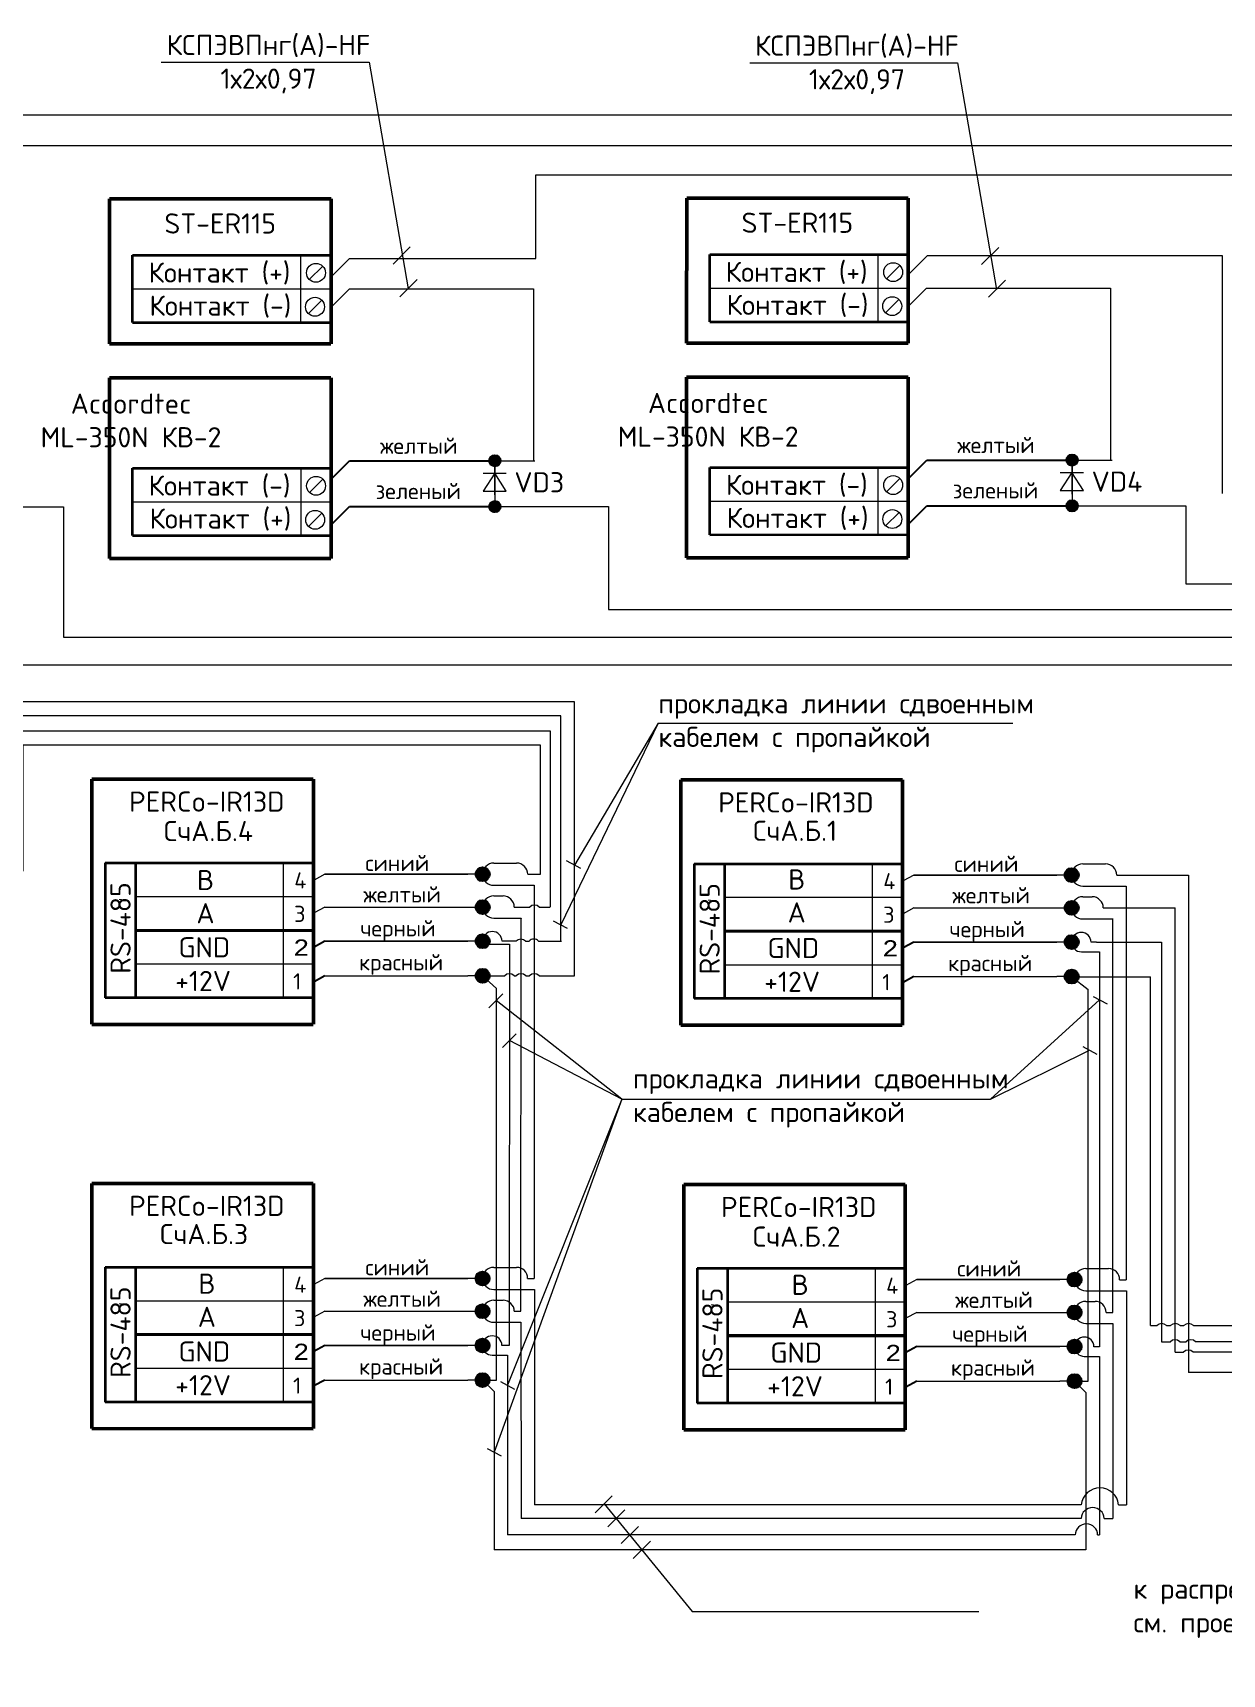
# Model space of a CAD drawing. Header units: millimetres. Extents: x -197802 to 287448, y -91833 to 169529.
# Drawn here: x -37237 to -22503, y 137879 to 158213 of the extents above; entities that cross this region are included whole.
import ezdxf

# ---------------------------------------------------------------- set-up
doc = ezdxf.new("R2010")
doc.units = ezdxf.units.MM
doc.layers.add('СКУД', color=7, linetype='Continuous')
doc.styles.get("Standard").update_dxf_attribs({"font": 'arial.ttf'})

msp = doc.modelspace()

# ---------------------------------------------------------------- hatches: boundary and pattern name
at = {"layer": 'СКУД', "lineweight": 18, "true_color": 0x000000}
h = msp.add_hatch(dxfattribs=at)
h.set_pattern_fill('ANGLE', color=18, scale=0.64, angle=-90)
h.set_pattern_definition([(270, (-2654.2655, 159678.9914), (4.4704, -8e-16), [3.2512, -1.2192]), (360, (-2654.2655, 159678.9914), (1e-15, 4.4704), [3.2512, -1.2192])])
h.paths.add_polyline_path([(-31512, 152842), (-31512, 152911), (-31512, 152981, 0.999967)])
h.paths.add_polyline_path([(-31443, 152911, 0.414214), (-31512, 152981), (-31512, 152911)])
h.paths.add_polyline_path([(-31443, 152911), (-31512, 152911), (-31512, 152842, 0.414233)])
h = msp.add_hatch(dxfattribs=at)
h.set_pattern_fill('ANGLE', color=18, scale=0.64, angle=-90)
h.set_pattern_definition([(270, (4495.869, 159687.717), (4.4704, -8e-16), [3.2512, -1.2192]), (360, (4495.869, 159687.717), (1e-15, 4.4704), [3.2512, -1.2192])])
h.paths.add_polyline_path([(-24362, 152850), (-24362, 152920), (-24362, 152990, 0.999967)])
h.paths.add_polyline_path([(-24293, 152920, 0.414214), (-24362, 152990), (-24362, 152920)])
h.paths.add_polyline_path([(-24293, 152920), (-24362, 152920), (-24362, 152850, 0.414233)])
h = msp.add_hatch(dxfattribs=at)
h.set_pattern_fill('ANGLE', color=18, scale=0.64, angle=-90)
h.set_pattern_definition([(270, (-2654.2655, 159111.519), (4.4704, -8e-16), [3.2512, -1.2192]), (360, (-2654.2655, 159111.519), (1e-15, 4.4704), [3.2512, -1.2192])])
h.paths.add_polyline_path([(-31512, 152274), (-31512, 152344), (-31512, 152413, 0.999967)])
h.paths.add_polyline_path([(-31443, 152344, 0.414214), (-31512, 152413), (-31512, 152344)])
h.paths.add_polyline_path([(-31443, 152344), (-31512, 152344), (-31512, 152274, 0.414233)])
h = msp.add_hatch(dxfattribs=at)
h.set_pattern_fill('ANGLE', color=18, scale=0.64, angle=-90)
h.set_pattern_definition([(270, (4495.869, 159120.2447), (4.4704, -8e-16), [3.2512, -1.2192]), (360, (4495.869, 159120.2447), (1e-15, 4.4704), [3.2512, -1.2192])])
h.paths.add_polyline_path([(-24362, 152283), (-24362, 152353), (-24362, 152422, 0.999967)])
h.paths.add_polyline_path([(-24293, 152353, 0.414214), (-24362, 152422), (-24362, 152353)])
h.paths.add_polyline_path([(-24293, 152353), (-24362, 152353), (-24362, 152283, 0.414233)])
h = msp.add_hatch(dxfattribs=at)
h.set_pattern_fill('ANGLE', color=18, scale=0.8)
h.set_pattern_definition([(0, (-52126.449, 183861.3453), (0, 5.588), [4.064, -1.524]), (90, (-52126.449, 183861.3453), (-5.588, 3e-16), [4.064, -1.524])])
h.paths.add_polyline_path([(-31751, 147789), (-31664, 147789), (-31577, 147789, -0.999967)])
h.paths.add_polyline_path([(-31664, 147876, -0.414214), (-31577, 147789), (-31664, 147789)])
h.paths.add_polyline_path([(-31664, 147876), (-31664, 147789), (-31751, 147789, -0.414233)])
h = msp.add_hatch(dxfattribs=at)
h.set_pattern_fill('ANGLE', color=18, scale=0.8)
h.set_pattern_definition([(0, (-44828.975, 183851.6765), (0, 5.588), [4.064, -1.524]), (90, (-44828.975, 183851.6765), (-5.588, 3e-16), [4.064, -1.524])])
h.paths.add_polyline_path([(-24454, 147779), (-24367, 147779), (-24280, 147779, -0.999967)])
h.paths.add_polyline_path([(-24367, 147866, -0.414214), (-24280, 147779), (-24367, 147779)])
h.paths.add_polyline_path([(-24367, 147866), (-24367, 147779), (-24454, 147779, -0.414233)])
h = msp.add_hatch(dxfattribs=at)
h.set_pattern_fill('ANGLE', color=18, scale=0.8)
h.set_pattern_definition([(0, (-52126.449, 183455.1), (0, 5.588), [4.064, -1.524]), (90, (-52126.449, 183455.1), (-5.588, 3e-16), [4.064, -1.524])])
h.paths.add_polyline_path([(-31751, 147382), (-31664, 147382), (-31577, 147382, -0.999967)])
h.paths.add_polyline_path([(-31664, 147470, -0.414214), (-31577, 147382), (-31664, 147382)])
h.paths.add_polyline_path([(-31664, 147470), (-31664, 147382), (-31751, 147382, -0.414233)])
h = msp.add_hatch(dxfattribs=at)
h.set_pattern_fill('ANGLE', color=18, scale=0.8)
h.set_pattern_definition([(0, (-44828.975, 183445.431), (0, 5.588), [4.064, -1.524]), (90, (-44828.975, 183445.431), (-5.588, 3e-16), [4.064, -1.524])])
h.paths.add_polyline_path([(-24454, 147373), (-24367, 147373), (-24280, 147373, -0.999967)])
h.paths.add_polyline_path([(-24367, 147460, -0.414214), (-24280, 147373), (-24367, 147373)])
h.paths.add_polyline_path([(-24367, 147460), (-24367, 147373), (-24454, 147373, -0.414233)])
h = msp.add_hatch(dxfattribs=at)
h.set_pattern_fill('ANGLE', color=18, scale=0.8)
h.set_pattern_definition([(0, (-52126.449, 183031.333), (0, 5.588), [4.064, -1.524]), (90, (-52126.449, 183031.333), (-5.588, 3e-16), [4.064, -1.524])])
h.paths.add_polyline_path([(-31751, 146959), (-31664, 146959), (-31577, 146959, -0.999967)])
h.paths.add_polyline_path([(-31664, 147046, -0.414214), (-31577, 146959), (-31664, 146959)])
h.paths.add_polyline_path([(-31664, 147046), (-31664, 146959), (-31751, 146959, -0.414233)])
h = msp.add_hatch(dxfattribs=at)
h.set_pattern_fill('ANGLE', color=18, scale=0.8)
h.set_pattern_definition([(0, (-44828.975, 183021.6644), (0, 5.588), [4.064, -1.524]), (90, (-44828.975, 183021.6644), (-5.588, 3e-16), [4.064, -1.524])])
h.paths.add_polyline_path([(-24454, 146949), (-24367, 146949), (-24280, 146949, -0.999967)])
h.paths.add_polyline_path([(-24367, 147036, -0.414214), (-24280, 146949), (-24367, 146949)])
h.paths.add_polyline_path([(-24367, 147036), (-24367, 146949), (-24454, 146949, -0.414233)])
h = msp.add_hatch(dxfattribs=at)
h.set_pattern_fill('ANGLE', color=18, scale=0.8)
h.set_pattern_definition([(0, (-52126.449, 182603.7937), (0, 5.588), [4.064, -1.524]), (90, (-52126.449, 182603.7937), (-5.588, 3e-16), [4.064, -1.524])])
h.paths.add_polyline_path([(-31751, 146531), (-31664, 146531), (-31577, 146531, -0.999967)])
h.paths.add_polyline_path([(-31664, 146618, -0.414214), (-31577, 146531), (-31664, 146531)])
h.paths.add_polyline_path([(-31664, 146618), (-31664, 146531), (-31751, 146531, -0.414233)])
h = msp.add_hatch(dxfattribs=at)
h.set_pattern_fill('ANGLE', color=18, scale=0.8)
h.set_pattern_definition([(0, (-44828.975, 182594.125), (0, 5.588), [4.064, -1.524]), (90, (-44828.975, 182594.125), (-5.588, 3e-16), [4.064, -1.524])])
h.paths.add_polyline_path([(-24454, 146521), (-24367, 146521), (-24280, 146521, -0.999967)])
h.paths.add_polyline_path([(-24367, 146609, -0.414214), (-24280, 146521), (-24367, 146521)])
h.paths.add_polyline_path([(-24367, 146609), (-24367, 146521), (-24454, 146521, -0.414233)])
h = msp.add_hatch(dxfattribs=at)
h.set_pattern_fill('ANGLE', color=18, scale=0.8)
h.set_pattern_definition([(0, (-52126.755, 178853.6203), (0, 5.588), [4.064, -1.524]), (90, (-52126.755, 178853.6203), (-5.588, 3e-16), [4.064, -1.524])])
h.paths.add_polyline_path([(-31752, 142781), (-31665, 142781), (-31578, 142781, -0.999967)])
h.paths.add_polyline_path([(-31665, 142868, -0.414214), (-31578, 142781), (-31665, 142781)])
h.paths.add_polyline_path([(-31665, 142868), (-31665, 142781), (-31752, 142781, -0.414233)])
h = msp.add_hatch(dxfattribs=at)
h.set_pattern_fill('ANGLE', color=18, scale=0.8)
h.set_pattern_definition([(0, (-44793.428, 178839.7705), (0, 5.588), [4.064, -1.524]), (90, (-44793.428, 178839.7705), (-5.588, 3e-16), [4.064, -1.524])])
h.paths.add_polyline_path([(-24418, 142767), (-24331, 142767), (-24244, 142767, -0.999967)])
h.paths.add_polyline_path([(-24331, 142854, -0.414214), (-24244, 142767), (-24331, 142767)])
h.paths.add_polyline_path([(-24331, 142854), (-24331, 142767), (-24418, 142767, -0.414233)])
h = msp.add_hatch(dxfattribs=at)
h.set_pattern_fill('ANGLE', color=18, scale=0.8)
h.set_pattern_definition([(0, (-52126.755, 178447.375), (0, 5.588), [4.064, -1.524]), (90, (-52126.755, 178447.375), (-5.588, 3e-16), [4.064, -1.524])])
h.paths.add_polyline_path([(-31752, 142375), (-31665, 142375), (-31578, 142375, -0.999967)])
h.paths.add_polyline_path([(-31665, 142462, -0.414214), (-31578, 142375), (-31665, 142375)])
h.paths.add_polyline_path([(-31665, 142462), (-31665, 142375), (-31752, 142375, -0.414233)])
h = msp.add_hatch(dxfattribs=at)
h.set_pattern_fill('ANGLE', color=18, scale=0.8)
h.set_pattern_definition([(0, (-44793.428, 178433.525), (0, 5.588), [4.064, -1.524]), (90, (-44793.428, 178433.525), (-5.588, 3e-16), [4.064, -1.524])])
h.paths.add_polyline_path([(-24418, 142361), (-24331, 142361), (-24244, 142361, -0.999967)])
h.paths.add_polyline_path([(-24331, 142448, -0.414214), (-24244, 142361), (-24331, 142361)])
h.paths.add_polyline_path([(-24331, 142448), (-24331, 142361), (-24418, 142361, -0.414233)])
h = msp.add_hatch(dxfattribs=at)
h.set_pattern_fill('ANGLE', color=18, scale=0.8)
h.set_pattern_definition([(0, (-52126.755, 178023.608), (0, 5.588), [4.064, -1.524]), (90, (-52126.755, 178023.608), (-5.588, 3e-16), [4.064, -1.524])])
h.paths.add_polyline_path([(-31752, 141951), (-31665, 141951), (-31578, 141951, -0.999967)])
h.paths.add_polyline_path([(-31665, 142038, -0.414214), (-31578, 141951), (-31665, 141951)])
h.paths.add_polyline_path([(-31665, 142038), (-31665, 141951), (-31752, 141951, -0.414233)])
h = msp.add_hatch(dxfattribs=at)
h.set_pattern_fill('ANGLE', color=18, scale=0.8)
h.set_pattern_definition([(0, (-44793.428, 178009.7584), (0, 5.588), [4.064, -1.524]), (90, (-44793.428, 178009.7584), (-5.588, 3e-16), [4.064, -1.524])])
h.paths.add_polyline_path([(-24418, 141937), (-24331, 141937), (-24244, 141937, -0.999967)])
h.paths.add_polyline_path([(-24331, 142024, -0.414214), (-24244, 141937), (-24331, 141937)])
h.paths.add_polyline_path([(-24331, 142024), (-24331, 141937), (-24418, 141937, -0.414233)])
h = msp.add_hatch(dxfattribs=at)
h.set_pattern_fill('ANGLE', color=18, scale=0.8)
h.set_pattern_definition([(0, (-52126.755, 177596.0687), (0, 5.588), [4.064, -1.524]), (90, (-52126.755, 177596.0687), (-5.588, 3e-16), [4.064, -1.524])])
h.paths.add_polyline_path([(-31752, 141523), (-31665, 141523), (-31578, 141523, -0.999967)])
h.paths.add_polyline_path([(-31665, 141611, -0.414214), (-31578, 141523), (-31665, 141523)])
h.paths.add_polyline_path([(-31665, 141611), (-31665, 141523), (-31752, 141523, -0.414233)])
h = msp.add_hatch(dxfattribs=at)
h.set_pattern_fill('ANGLE', color=18, scale=0.8)
h.set_pattern_definition([(0, (-44793.428, 177582.219), (0, 5.588), [4.064, -1.524]), (90, (-44793.428, 177582.219), (-5.588, 3e-16), [4.064, -1.524])])
h.paths.add_polyline_path([(-24418, 141510), (-24331, 141510), (-24244, 141510, -0.999967)])
h.paths.add_polyline_path([(-24331, 141597, -0.414214), (-24244, 141510), (-24331, 141510)])
h.paths.add_polyline_path([(-24331, 141597), (-24331, 141510), (-24418, 141510, -0.414233)])

# ---------------------------------------------------------------- linework, layer by layer
at = {"lineweight": 50}
for p, q in [((-29136, 156165), (-29137, 154367)), ((-26392, 156165), (-26392, 154367)), ((-36286, 156157), (-36287, 154359)), ((-33542, 156156), (-33542, 154359)), ((-36287, 153938), (-36287, 151701)), ((-33542, 153938), (-33542, 151701)), ((-29137, 153947), (-29137, 151710)), ((-26392, 153947), (-26392, 151710)), ((-36506, 148967), (-36506, 145930)), ((-33761, 148967), (-33761, 145930)), ((-29209, 148958), (-29209, 145920)), ((-26463, 148958), (-26463, 145920)), ((-36507, 143959), (-36507, 140922)), ((-33761, 143959), (-33761, 140922)), ((-29173, 143946), (-29173, 140908)), ((-26428, 143946), (-26428, 140908))]:
    msp.add_line(p, q, dxfattribs=at)
at = {"color": 251, "lineweight": 18, "true_color": 0x636466}
for p, q in [((-29488, 149660), (-30696, 147162)), ((-29488, 149660), (-30528, 147902)), ((-29489, 149660), (-25097, 149660)), ((-30628, 147958), (-30453, 147865)), ((-30790, 147213), (-30616, 147120)), ((-29942, 145003), (-31496, 146225)), ((-25371, 145003), (-24023, 146232)), ((-24103, 146275), (-23929, 146182)), ((-29942, 145003), (-31333, 145729)), ((-25371, 145003), (-24154, 145604)), ((-24231, 145654), (-24056, 145561)), ((-29942, 145003), (-31522, 140630)), ((-29942, 145003), (-31356, 141458)), ((-29942, 145003), (-25371, 145003)), ((-31444, 141505), (-31269, 141412)), ((-31610, 140677), (-31435, 140584)), ((-29068, 138657), (-25519, 138657))]:
    msp.add_line(p, q, dxfattribs=at)
at = {"lineweight": 18}
for points in [[(-35647, 157849), (-33070, 157849), (-32588, 155042)], [(-28356, 157841), (-25780, 157841), (-25298, 155034)]]:
    msp.add_lwpolyline(points, dxfattribs=at)
at = {"layer": 'СКУД', "color": 18, "lineweight": 18, "true_color": 0x000000}
for p, q in [((-32561, 155561), (-32774, 155348)), ((-25271, 155553), (-25483, 155341)), ((-32477, 155155), (-32689, 154943)), ((-25187, 155148), (-25399, 154936)), ((-31512, 152428), (-31512, 152344)), ((-24362, 152437), (-24362, 152353)), ((-33620, 146959), (-33753, 146886)), ((-31664, 146959), (-33620, 146959)), ((-26323, 146949), (-26456, 146876)), ((-24367, 146949), (-26323, 146949)), ((-31416, 146306), (-31588, 146134)), ((-31248, 145813), (-31420, 145641)), ((-33621, 141951), (-33754, 141878)), ((-31665, 141951), (-33621, 141951)), ((-26287, 141937), (-26420, 141864)), ((-24331, 141937), (-26287, 141937)), ((-30058, 140089), (-30270, 139877)), ((-30158, 139989), (-29068, 138657)), ((-29902, 139915), (-30114, 139703)), ((-29735, 139710), (-29947, 139498)), ((-29586, 139526), (-29798, 139314))]:
    msp.add_line(p, q, dxfattribs=at)
at = {"layer": 'СКУД', "color": 7, "lineweight": 18}
for p, q in [((-33646, 155323), (-33812, 155157)), ((-26496, 155331), (-26662, 155165)), ((-33658, 154901), (-33823, 154736)), ((-26508, 154910), (-26673, 154744)), ((-31512, 152600), (-31512, 152911)), ((-24362, 152609), (-24362, 152920)), ((-33645, 152684), (-33811, 152519)), ((-26495, 152693), (-26660, 152527)), ((-31512, 152354), (-31512, 152344)), ((-24362, 152363), (-24362, 152353)), ((-33656, 152263), (-33822, 152097)), ((-26506, 152272), (-26672, 152106))]:
    msp.add_line(p, q, dxfattribs=at)
at = {"layer": 'СКУД', "color": 9, "lineweight": 18, "true_color": 0xd19cc7}
for p, q in [((-33538, 154817), (-33315, 155040)), ((-33315, 155040), (-31035, 155041)), ((-26388, 154826), (-26164, 155049)), ((-26164, 155049), (-23885, 155050)), ((-31512, 152912), (-31016, 152912)), ((-24362, 152920), (-23865, 152920))]:
    msp.add_line(p, q, dxfattribs=at)
at = {"layer": 'СКУД', "color": 30, "true_color": 0xf8991e}
for p, q in [((-33536, 152689), (-33313, 152912)), ((-33313, 152912), (-31512, 152912)), ((-26386, 152697), (-26163, 152920)), ((-26163, 152920), (-24362, 152920))]:
    msp.add_line(p, q, dxfattribs=at)
at = {"layer": 'СКУД', "color": 5, "lineweight": 18, "true_color": 0x0000ff}
for p, q in [((-38264, 152339), (-36856, 152339)), ((-36856, 152339), (-36856, 150726)), ((-31512, 152344), (-30104, 152344)), ((-30104, 152344), (-30104, 151067)), ((-24362, 152353), (-22954, 152353)), ((-22954, 152353), (-22954, 151386)), ((-22954, 151386), (-17864, 151387)), ((-30104, 151067), (-17864, 151068)), ((-36856, 150726), (-17867, 150727))]:
    msp.add_line(p, q, dxfattribs=at)
at = {"layer": 'СКУД', "color": 3}
for p, q in [((-33536, 152121), (-33313, 152344)), ((-33313, 152344), (-31512, 152344)), ((-26386, 152129), (-26163, 152353)), ((-26163, 152353), (-24362, 152353))]:
    msp.add_line(p, q, dxfattribs=at)
at = {"layer": 'СКУД', "color": 5, "lineweight": 18}
for p, q in [((-31527, 147927), (-31244, 147927)), ((-24229, 147916), (-23947, 147916)), ((-33620, 147789), (-33753, 147716)), ((-33620, 147789), (-33753, 147716)), ((-31664, 147789), (-33620, 147789)), ((-31527, 147652), (-31244, 147652)), ((-26323, 147779), (-26456, 147706)), ((-26323, 147779), (-26456, 147706)), ((-24367, 147779), (-26323, 147779)), ((-24229, 147641), (-23947, 147641)), ((-23809, 147778), (-23726, 147778)), ((-23726, 147778), (-22920, 147778)), ((-22920, 147778), (-22919, 141618)), ((-31024, 147586), (-31024, 142781)), ((-33621, 142781), (-33754, 142708)), ((-33621, 142781), (-33754, 142708)), ((-31665, 142781), (-33621, 142781)), ((-31527, 142919), (-31245, 142919)), ((-31107, 142781), (-31024, 142781)), ((-26287, 142767), (-26420, 142694)), ((-26287, 142767), (-26420, 142694)), ((-24331, 142767), (-26287, 142767)), ((-24193, 142904), (-23911, 142904)), ((-23773, 142766), (-23691, 142766)), ((-31527, 142644), (-31245, 142644)), ((-31023, 142578), (-31021, 139977)), ((-24193, 142629), (-23911, 142629)), ((-23689, 142563), (-23690, 139976)), ((-24249, 139977), (-31021, 139977)), ((-23786, 139978), (-23690, 139978))]:
    msp.add_line(p, q, dxfattribs=at)
at = {"layer": 'СКУД', "color": 40, "lineweight": 18, "true_color": 0xf8d731}
for p, q in [((-31527, 147520), (-31411, 147520)), ((-24229, 147509), (-24114, 147509)), ((-33620, 147382), (-33753, 147309)), ((-31847, 147382), (-31664, 147382)), ((-31527, 147246), (-31244, 147246)), ((-31244, 147246), (-31189, 147246)), ((-31189, 147246), (-31189, 147241)), ((-30963, 147382), (-30830, 147382)), ((-26323, 147373), (-26456, 147300)), ((-24550, 147373), (-24367, 147373)), ((-24229, 147235), (-23947, 147235)), ((-23976, 147372), (-23892, 147372)), ((-23947, 147235), (-23855, 147235)), ((-23892, 147235), (-23892, 147230)), ((-33621, 142375), (-33754, 142302)), ((-31847, 142375), (-31665, 142375)), ((-31527, 142513), (-31411, 142513)), ((-31274, 142375), (-31190, 142375)), ((-26287, 142361), (-26420, 142288)), ((-24514, 142361), (-24331, 142361)), ((-24193, 142498), (-24078, 142498)), ((-23940, 142360), (-23856, 142360)), ((-31527, 142238), (-31245, 142238)), ((-31245, 142238), (-31190, 142238)), ((-31190, 142238), (-31190, 142233)), ((-31190, 142233), (-31188, 139808)), ((-24193, 142223), (-23911, 142223)), ((-23911, 142223), (-23856, 142223)), ((-23856, 142223), (-23856, 142218)), ((-23856, 142218), (-23856, 139806)), ((-23085, 141869), (-22981, 141869)), ((-24249, 139808), (-31188, 139808)), ((-23964, 139808), (-23857, 139808))]:
    msp.add_line(p, q, dxfattribs=at)
at = {"layer": 'СКУД', "color": 18, "true_color": 0x000000}
for p, q in [((-33620, 146959), (-33753, 146886)), ((-26323, 146949), (-26456, 146876)), ((-33621, 141951), (-33754, 141878)), ((-26287, 141937), (-26420, 141864))]:
    msp.add_line(p, q, dxfattribs=at)
at = {"layer": 'СКУД', "color": 241, "lineweight": 18, "true_color": 0xf7abae}
for p, q in [((-31665, 146924), (-31333, 146924)), ((-31250, 146960), (-31424, 146959)), ((-31333, 146924), (-31334, 141951)), ((-31132, 146960), (-31089, 146960)), ((-30971, 146960), (-30686, 146960)), ((-24247, 146828), (-24023, 146828)), ((-24060, 146948), (-24127, 146948)), ((-24024, 146828), (-24024, 141936)), ((-23253, 146948), (-23253, 141997)), ((-31335, 141951), (-31425, 141951)), ((-24024, 141936), (-24091, 141936)), ((-23253, 141997), (-23145, 141997)), ((-23028, 141997), (-22950, 141997)), ((-31545, 141831), (-31356, 141831)), ((-31356, 141831), (-31356, 141810)), ((-31356, 141810), (-31356, 139604)), ((-24211, 141816), (-24023, 141816)), ((-24023, 141795), (-24024, 139604)), ((-24023, 141816), (-24023, 141795)), ((-24322, 139604), (-31356, 139604)), ((-24046, 139604), (-24024, 139604))]:
    msp.add_line(p, q, dxfattribs=at)
at = {"layer": 'СКУД', "color": 1}
for p, q in [((-33620, 146531), (-33753, 146458)), ((-26323, 146521), (-26456, 146448)), ((-33621, 141523), (-33754, 141450)), ((-26287, 141510), (-26420, 141436))]:
    msp.add_line(p, q, dxfattribs=at)
at = {"layer": 'СКУД', "color": 1, "lineweight": 18}
for p, q in [((-31664, 146531), (-31847, 146531)), ((-31664, 146531), (-31391, 146531)), ((-31273, 146531), (-31248, 146531)), ((-31130, 146531), (-31083, 146531)), ((-30965, 146531), (-30526, 146531)), ((-24367, 146521), (-24550, 146521)), ((-24368, 146520), (-24197, 146520)), ((-24367, 146520), (-24196, 146520)), ((-23390, 142199), (-23390, 146520)), ((-31494, 141523), (-31494, 146373)), ((-24161, 141508), (-24161, 146362)), ((-23391, 142198), (-23309, 142198)), ((-23192, 142199), (-23143, 142199)), ((-23025, 142199), (-22976, 142199)), ((-22857, 142199), (-15560, 142199)), ((-31665, 141523), (-31847, 141523)), ((-31665, 141523), (-31494, 141523)), ((-31523, 141382), (-31521, 139420)), ((-24331, 141510), (-24514, 141510)), ((-24331, 141508), (-24161, 141508)), ((-24190, 141367), (-24190, 139420)), ((-24190, 139420), (-31521, 139420))]:
    msp.add_line(p, q, dxfattribs=at)
for points in [[(-47442, 155216), (-47219, 155439), (-44914, 155439), (-44914, 157195), (-21652, 157195), (-21652, 153489), (-21652, 153489)], [(-40277, 155222), (-40054, 155446), (-37749, 155446), (-37749, 156816), (-21915, 156816), (-21915, 153160), (-21915, 153160)], [(-33535, 155194), (-33312, 155417), (-31007, 155417), (-31007, 156454), (-22217, 156454), (-22217, 152836), (-22217, 152836)], [(-26377, 155232), (-26153, 155455), (-22503, 155455), (-22503, 152505), (-22503, 152505), (-22503, 152505), (-22503, 152505)], [(-30525, 146531), (-30525, 149926), (-37823, 149926), (-37823, 146569)], [(-33620, 146531), (-31847, 146531)], [(-31664, 146531), (-31494, 146373)], [(-30784, 146531), (-30784, 146531)], [(-26323, 146521), (-24550, 146521)], [(-24367, 146520), (-24163, 146362)], [(-24197, 146520), (-23390, 146520)], [(-33621, 141523), (-31847, 141523)], [(-31665, 141523), (-31523, 141382)], [(-26287, 141510), (-24514, 141510)], [(-24331, 141508), (-24190, 141367)]]:
    msp.add_lwpolyline(points, dxfattribs=at)
at = {"layer": 'СКУД', "color": 7, "lineweight": 50}
for points in [[(-29136, 156165), (-26392, 156165)], [(-36286, 156157), (-33542, 156156)], [(-33544, 154358), (-36287, 154359)], [(-26394, 154367), (-29137, 154368)], [(-36287, 153938), (-33544, 153938)], [(-29137, 153947), (-26394, 153946)], [(-33544, 151701), (-36287, 151702)], [(-26394, 151709), (-29137, 151710)], [(-36506, 148967), (-33763, 148967)], [(-29209, 148958), (-26465, 148957)], [(-33763, 145928), (-36506, 145929)], [(-26466, 145918), (-29209, 145919)], [(-36507, 143959), (-33763, 143959)], [(-29173, 143946), (-26430, 143945)], [(-33764, 140920), (-36507, 140921)], [(-26430, 140906), (-29173, 140907)]]:
    msp.add_lwpolyline(points, dxfattribs=at)
at = {"layer": 'СКУД', "color": 5, "lineweight": 18, "true_color": 0x0000ff}
msp.add_lwpolyline([(-45414, 152330), (-44006, 152330), (-44006, 150383), (-16695, 150383), (-16695, 155433), (-16220, 155433)], dxfattribs=at)
at = {"layer": 'СКУД', "color": 7, "lineweight": 35}
for points in [[(-36001, 154625), (-36001, 155457)], [(-36001, 155457), (-33544, 155457)], [(-28851, 155465), (-26394, 155466)], [(-28851, 154634), (-28851, 155465)], [(-36001, 154625), (-33557, 154625)], [(-28851, 154634), (-26407, 154634)], [(-36000, 151987), (-36000, 152819)], [(-36000, 152819), (-33543, 152819)], [(-28850, 152827), (-26393, 152828)], [(-28850, 151995), (-28850, 152827)], [(-36000, 151987), (-33555, 151987)], [(-28850, 151995), (-26405, 151996)], [(-36341, 147929), (-36341, 146258)], [(-36341, 147929), (-33774, 147929)], [(-35960, 147093), (-35960, 147925)], [(-29044, 147920), (-29044, 146249)], [(-29044, 147920), (-26477, 147920)], [(-28662, 147084), (-28662, 147916)], [(-36155, 147480), (-36155, 147472)], [(-28857, 147470), (-28857, 147463)], [(-33774, 147094), (-35960, 147094)], [(-35960, 147093), (-33774, 147093)], [(-35960, 146257), (-35960, 147089)], [(-26477, 147085), (-28662, 147085)], [(-28662, 147084), (-26477, 147084)], [(-28662, 146248), (-28662, 147080)], [(-33774, 146258), (-36341, 146258)], [(-26477, 146249), (-29044, 146249)], [(-36341, 142922), (-36341, 141250)], [(-36341, 142922), (-33775, 142922)], [(-35960, 142086), (-35960, 142918)], [(-29008, 142908), (-29008, 141237)], [(-29008, 142908), (-26441, 142908)], [(-28627, 142072), (-28627, 142904)], [(-36155, 142472), (-36155, 142465)], [(-28822, 142459), (-28822, 142451)], [(-35960, 142086), (-33775, 142086)], [(-33775, 142086), (-35960, 142086)], [(-35960, 141250), (-35960, 142082)], [(-26441, 142073), (-28627, 142073)], [(-28627, 142072), (-26441, 142072)], [(-28627, 141236), (-28627, 142068)], [(-33775, 141250), (-36341, 141250)], [(-26441, 141237), (-29008, 141237)]]:
    msp.add_lwpolyline(points, dxfattribs=at)
at = {"layer": 'СКУД', "color": 7, "lineweight": 9}
for points in [[(-33919, 155459), (-33919, 154628)], [(-26769, 155468), (-26769, 154636)], [(-33543, 155037), (-36004, 155037)], [(-26393, 155046), (-28853, 155046)], [(-33918, 152821), (-33918, 151990)], [(-26767, 152830), (-26767, 151998)], [(-33542, 152399), (-36002, 152399)], [(-26392, 152408), (-28852, 152408)], [(-34136, 147931), (-34136, 147100)], [(-26839, 147921), (-26839, 147090)], [(-33774, 147509), (-35957, 147509)], [(-26477, 147500), (-28660, 147500)], [(-34136, 147095), (-34136, 146264)], [(-26839, 147085), (-26839, 146254)], [(-33774, 146673), (-35957, 146673)], [(-26477, 146664), (-28660, 146664)], [(-34137, 142923), (-34137, 142092)], [(-26803, 142910), (-26803, 142078)], [(-33775, 142502), (-35958, 142502)], [(-26441, 142488), (-28624, 142488)], [(-34137, 142087), (-34137, 141256)], [(-26803, 142074), (-26803, 141242)], [(-33775, 141666), (-35958, 141666)], [(-26441, 141652), (-28624, 141652)]]:
    msp.add_lwpolyline(points, dxfattribs=at)
at = {"layer": 'СКУД', "color": 9, "lineweight": 18, "true_color": 0xd19cc7}
for points in [[(-31035, 155041), (-31035, 152912)], [(-23885, 155050), (-23885, 152920)]]:
    msp.add_lwpolyline(points, dxfattribs=at)
at = {"layer": 'СКУД', "color": 7, "lineweight": 18}
for points in [[(-24362, 152910), (-24362, 152353)], [(-31515, 152757), (-31658, 152533)], [(-31658, 152757), (-31373, 152757)], [(-31373, 152533), (-31515, 152757)], [(-31512, 152901), (-31512, 152344)], [(-31512, 152488), (-31512, 152774)], [(-24365, 152766), (-24508, 152541)], [(-24508, 152766), (-24222, 152766)], [(-24222, 152541), (-24365, 152766)], [(-24362, 152497), (-24362, 152782)], [(-31658, 152533), (-31373, 152533)], [(-24508, 152541), (-24222, 152541)], [(-31512, 152488), (-31512, 152345)], [(-24362, 152497), (-24362, 152354)]]:
    msp.add_lwpolyline(points, dxfattribs=at)
at = {"layer": 'СКУД', "color": 241, "lineweight": 18, "true_color": 0xf7abae}
for points in [[(-30694, 146959), (-30695, 149750), (-37680, 149750), (-37680, 146996)], [(-24060, 146948), (-23253, 146948)], [(-15115, 141997), (-22834, 141997)]]:
    msp.add_lwpolyline(points, dxfattribs=at)
at = {"layer": 'СКУД', "color": 40, "lineweight": 18, "true_color": 0xf8d731}
for points in [[(-30824, 147382), (-30824, 149561), (-37510, 149561), (-37510, 147420)], [(-33620, 147382), (-31847, 147382)], [(-31273, 147382), (-31081, 147382)], [(-31190, 142375), (-31189, 147241), (-31189, 147241)], [(-26323, 147373), (-24550, 147373)], [(-23893, 147372), (-23085, 147372)], [(-23856, 142360), (-23856, 147235), (-23856, 147235)], [(-23085, 141870), (-23085, 147372), (-23085, 147372)], [(-33621, 142375), (-31847, 142375)], [(-26287, 142361), (-24514, 142361)], [(-15018, 141867), (-22862, 141867)]]:
    msp.add_lwpolyline(points, dxfattribs=at)
at = {"layer": 'СКУД', "color": 5, "lineweight": 18}
for points in [[(-31106, 147789), (-30946, 147790), (-30946, 149390), (-37361, 149390), (-37361, 147826)], [(-33620, 147789), (-31847, 147789)], [(-31244, 147652), (-31024, 147652), (-31024, 147586)], [(-26323, 147779), (-24550, 147779)], [(-23947, 147641), (-23691, 147641), (-23691, 147575)], [(-23809, 147778), (-23726, 147778)], [(-23691, 147578), (-23691, 142766)], [(-33621, 142781), (-31847, 142781)], [(-31107, 142781), (-31024, 142781)], [(-26287, 142767), (-24514, 142767)], [(-23773, 142766), (-23691, 142766)], [(-31245, 142644), (-31023, 142644), (-31023, 142578)], [(-23911, 142629), (-23689, 142629), (-23689, 142563)], [(-14851, 141618), (-22920, 141618)]]:
    msp.add_lwpolyline(points, dxfattribs=at)
at = {"layer": 'СКУД', "color": 18, "lineweight": 18, "true_color": 0x000000}
for points in [[(-33620, 146959), (-31847, 146959)], [(-26323, 146949), (-24550, 146949)], [(-33621, 141951), (-31847, 141951)], [(-26287, 141937), (-24514, 141937)]]:
    msp.add_lwpolyline(points, dxfattribs=at)
at = {"layer": 'СКУД', "color": 7, "lineweight": 18}
for centre, radius in [((-33729, 155240), 117), ((-26579, 155248), 117), ((-26590, 154827), 117), ((-33741, 154819), 117), ((-31512, 152911), 40.5), ((-31512, 152911), 40.5), ((-24362, 152920), 40.5), ((-24362, 152920), 40.5), ((-33728, 152601), 117), ((-26578, 152610), 117), ((-31512, 152344), 40.5), ((-31512, 152344), 40.5), ((-26589, 152189), 117), ((-24362, 152353), 40.5), ((-24362, 152353), 40.5), ((-33739, 152180), 117), ((-31664, 147789), 29.7), ((-24367, 147779), 29.7), ((-31664, 147382), 29.7), ((-24367, 147373), 29.7), ((-31664, 146959), 29.7), ((-24367, 146949), 29.7), ((-31664, 146531), 29.7), ((-24367, 146521), 29.7), ((-31665, 142781), 29.7), ((-24331, 142767), 29.7), ((-31665, 142375), 29.7), ((-24331, 142361), 29.7), ((-31665, 141951), 29.7), ((-24331, 141937), 29.7), ((-31665, 141523), 29.7), ((-24331, 141510), 29.7)]:
    msp.add_circle(centre, radius, dxfattribs=at)
at = {"layer": 'СКУД', "color": 18, "true_color": 0x000000}
for centre, radius in [((-31512, 152911), 69.7), ((-24362, 152920), 69.7), ((-31512, 152344), 69.7), ((-24362, 152353), 69.7), ((-31664, 147789), 87.1), ((-24367, 147779), 87.1), ((-31664, 147382), 87.1), ((-24367, 147373), 87.1), ((-31664, 146959), 87.1), ((-24367, 146949), 87.1), ((-31664, 146531), 87.1), ((-24367, 146521), 87.1), ((-31665, 142781), 87.1), ((-24331, 142767), 87.1), ((-31665, 142375), 87.1), ((-24331, 142361), 87.1), ((-31665, 141951), 87.1), ((-24331, 141937), 87.1), ((-31665, 141523), 87.1), ((-24331, 141510), 87.1)]:
    msp.add_circle(centre, radius, dxfattribs=at)
at = {"layer": 'СКУД', "color": 5, "lineweight": 18}
for centre, radius, start, end in [((-31527, 147789), 138, 90, 180), ((-31244, 147789), 138, 0, 90), ((-24229, 147778), 138, 90, 180), ((-23947, 147778), 138, 0, 90), ((-31527, 147790), 138, 180, 270), ((-24229, 147779), 138, 180, 270), ((-31527, 142781), 138, 90, 180), ((-31527, 142782), 138, 180, 270), ((-31245, 142781), 138, 0, 90), ((-24193, 142766), 138, 90, 180), ((-24193, 142767), 138, 180, 270), ((-23911, 142766), 138, 0, 90), ((-24017, 139954), 233, 5.7361, 174.3266)]:
    msp.add_arc(centre, radius, start, end, dxfattribs=at)
at = {"layer": 'СКУД', "color": 40, "lineweight": 18, "true_color": 0xf8d731}
for centre, radius, start, end in [((-31527, 147382), 138, 90, 180), ((-31411, 147382), 138, 0, 90), ((-24229, 147372), 138, 90, 180), ((-24114, 147372), 138, 0, 90), ((-31527, 147384), 138, 180, 270), ((-31022, 147323), 83.4, 45, 135), ((-24229, 147373), 138, 180, 270), ((-31527, 142375), 138, 90, 180), ((-31527, 142376), 138, 180, 270), ((-31411, 142375), 138, 0, 90), ((-24193, 142360), 138, 90, 180), ((-24193, 142361), 138, 180, 270), ((-24078, 142360), 138, 0, 90), ((-22922, 141810), 83.4, 45, 135), ((-24107, 139801), 143, 2.6561, 177.3439)]:
    msp.add_arc(centre, radius, start, end, dxfattribs=at)
at = {"layer": 'СКУД', "color": 241, "lineweight": 18, "true_color": 0xf7abae}
for centre, radius, start, end in [((-31544, 146959), 120, 0, 180), ((-24247, 146948), 120, 0, 180), ((-31191, 146901), 83.4, 45, 135), ((-31030, 146902), 83.1, 44.8102, 135.1898), ((-24247, 146948), 120, 180, 270), ((-31545, 141951), 120, 0, 180), ((-31545, 141951), 120, 180, 270), ((-24211, 141936), 120, 0, 180), ((-24211, 141936), 120, 180, 270), ((-23086, 141938), 83.4, 45, 135), ((-22891, 141938), 83.4, 45, 135), ((-24184, 139603), 138, 0.2276, 179.7724)]:
    msp.add_arc(centre, radius, start, end, dxfattribs=at)
at = {"layer": 'СКУД', "color": 1, "lineweight": 18}
for centre in [(-31332, 146472), (-31189, 146472), (-31024, 146472), (-23251, 142140), (-23084, 142140), (-22918, 142140)]:
    msp.add_arc(centre, 83.4, 45, 135, dxfattribs=at)

# ---------------------------------------------------------------- texts
at = {"color": 32, "lineweight": 18, "true_color": 0xcd6928, "char_height": 250, "attachment_point": 1}
for s, width, heights, insert in [('\\pxqc;{\\fISOCPEUR|b0|i0|c204|p34;\\C7;КСПЭВПнг(А)-HF 1х2х0,97 }', 3289.44, [1225], (-35962, 158187)), ('\\pxqc;{\\fISOCPEUR|b0|i0|c204|p34;\\C7;КСПЭВПнг(А)-HF 1х2х0,97 }', 3289.44, [1225], (-28672, 158179)), ('{\\fISOCPEUR|b0|i0|c204|p34;\\C256;прокладка линии сдвоенным кабелем с пропайкой }', 4643.43, [0], (-29488, 150032)), ('{\\fISOCPEUR|b0|i0|c204|p34;\\C256;прокладка линии сдвоенным кабелем с пропайкой }', 4643.43, [0], (-29803, 145385))]:
    msp.add_mtext_dynamic_manual_height_columns(s, width=width, gutter_width=66.8, heights=heights, dxfattribs=dict(at, insert=insert))
at = {"layer": 'СКУД', "color": 7}
for s, insert, char_height, attachment_point in [('{\\fISOCPEUR|b0|i0|c0|p34;ST-ER115}', (-34224, 155726), 250, 9), ('{\\fISOCPEUR|b0|i0|c0|p34;ST-ER115}', (-27074, 155735), 250, 9), ('{\\fISOCPEUR|b0|i0|c204|p34;Контакт \\fISOCPEUR|b0|i0|c0|p34;(+)}', (-34046, 155094), 250, 9), ('{\\fISOCPEUR|b0|i0|c204|p34;Контакт \\fISOCPEUR|b0|i0|c0|p34;(+)}', (-26896, 155102), 250, 9), ('{\\fISOCPEUR|b0|i0|c204|p34;Контакт\\fISOCPEUR|b0|i0|c0|p34; (-)}', (-34035, 154684), 250, 9), ('{\\fISOCPEUR|b0|i0|c204|p34;Контакт\\fISOCPEUR|b0|i0|c0|p34; (-)}', (-26885, 154693), 250, 9), ('\\pxqc;{\\fISOCPEUR|b0|i0|c0|p34;Accordtec ^JML-350N \\fISOCPEUR|b0|i0|c204|p34;КВ-2}', (-34901, 153077), 250, 9), ('\\pxqc;{\\fISOCPEUR|b0|i0|c0|p34;Accordtec ^JML-350N \\fISOCPEUR|b0|i0|c204|p34;КВ-2}', (-27751, 153085), 250, 9), ('{\\fISOCPEUR|b0|i0|c204|p34;желтый}', (-31975, 152997), 200, 9), ('{\\fISOCPEUR|b0|i0|c204|p34;желтый}', (-24825, 153006), 200, 9), ('{\\fISOCPEUR|b0|i0|c204|p34;Контакт \\fISOCPEUR|b0|i0|c0|p34;(-)}', (-34045, 152455), 250, 9), ('{\\fISOCPEUR|b0|i0|c204|p34;VD\\fISOCPEUR|b0|i0|c0|p34;3}', (-31271, 152520), 250, 7), ('{\\fISOCPEUR|b0|i0|c204|p34;Контакт \\fISOCPEUR|b0|i0|c0|p34;(-)}', (-26894, 152464), 250, 9), ('{\\fISOCPEUR|b0|i0|c204|p34;VD\\fISOCPEUR|b0|i0|c0|p34;4}', (-24120, 152528), 250, 7), ('{\\fISOCPEUR|b0|i0|c204|p34;зеленый}', (-31932, 152436), 200, 9), ('{\\fISOCPEUR|b0|i0|c204|p34;зеленый}', (-24782, 152445), 200, 9), ('{\\fISOCPEUR|b0|i0|c204|p34;Контакт\\fISOCPEUR|b0|i0|c0|p34; (+)}', (-34034, 152046), 250, 9), ('{\\fISOCPEUR|b0|i0|c204|p34;Контакт\\fISOCPEUR|b0|i0|c0|p34; (+)}', (-26884, 152054), 250, 9), ('{\\fISOCPEUR|b0|i0|c204|p34;PERCo-IR13D}', (-34118, 148564), 250, 9), ('{\\fISOCPEUR|b0|i0|c204|p34;PERCo-IR13D}', (-26820, 148554), 250, 9), ('{\\fISOCPEUR|b0|i0|c204|p34;СчА.Б.4}', (-34509, 148199), 250, 9), ('{\\fISOCPEUR|b0|i0|c204|p34;СчА.Б.\\fISOCPEUR|b0|i0|c0|p34;1}', (-27273, 148202), 250, 9), ('{\\fISOCPEUR|b0|i0|c204|p34;синий }', (-32325, 147828), 200, 9), ('{\\fISOCPEUR|b0|i0|c0|p34;B}', (-34990, 147592), 250, 9), ('{\\fISOCPEUR|b0|i0|c0|p34;B}', (-27666, 147600), 250, 9), ('{\\fISOCPEUR|b0|i0|c204|p34;синий }', (-25027, 147818), 200, 9), ('{\\fISOCPEUR|b0|i0|c0|p34;4}', (-33998, 147613), 200, 7), ('{\\fISOCPEUR|b0|i0|c204|p34;желтый }', (-32182, 147439), 200, 9), ('{\\fISOCPEUR|b0|i0|c0|p34;4}', (-26701, 147603), 200, 7), ('{\\fISOCPEUR|b0|i0|c204|p34;желтый }', (-24885, 147429), 200, 9), ('{\\fISOCPEUR|b0|i0|c0|p34;A}', (-34985, 147181), 250, 9), ('{\\fISOCPEUR|b0|i0|c0|p34;A}', (-27661, 147190), 250, 9), ('{\\fISOCPEUR|b0|i0|c0|p34;3}', (-34000, 147198), 200, 7), ('{\\fISOCPEUR|b0|i0|c204|p34;черный }', (-32246, 146965), 200, 9), ('{\\fISOCPEUR|b0|i0|c0|p34;3}', (-26703, 147188), 200, 7), ('{\\fISOCPEUR|b0|i0|c204|p34;черный }', (-24948, 146955), 200, 9), ('{\\fISOCPEUR|b0|i0|c204|p34;GND}', (-34791, 146759), 250, 9), ('{\\fISOCTEUR|b0|i0|c0|p49;2}', (-34011, 146781), 200, 7), ('{\\fISOCPEUR|b0|i0|c204|p34;GND}', (-27494, 146750), 250, 9), ('{\\fISOCTEUR|b0|i0|c0|p49;2}', (-26714, 146771), 200, 7), ('{\\fISOCPEUR|b0|i0|c204|p34;красный }', (-32154, 146544), 200, 9), ('{\\fISOCPEUR|b0|i0|c204|p34;красный }', (-24856, 146534), 200, 9), ('{\\fISOCPEUR|b0|i0|c204|p34;+12V}', (-34782, 146342), 250, 9), ('{\\fISOCPEUR|b0|i0|c0|p34;1}', (-34012, 146362), 200, 7), ('{\\fISOCPEUR|b0|i0|c204|p34;+12V}', (-27485, 146332), 250, 9), ('{\\fISOCPEUR|b0|i0|c0|p34;1}', (-26714, 146352), 200, 7), ('{\\fISOCPEUR|b0|i0|c204|p34;PERCo-IR13D}', (-34118, 143556), 250, 9), ('{\\fISOCPEUR|b0|i0|c204|p34;PERCo-IR13D}', (-26785, 143542), 250, 9), ('{\\fISOCPEUR|b0|i0|c204|p34;СчА.Б.3}', (-34569, 143206), 250, 9), ('{\\fISOCPEUR|b0|i0|c204|p34;СчА.Б.\\fISOCPEUR|b0|i0|c0|p34;2}', (-27231, 143174), 250, 9), ('{\\fISOCPEUR|b0|i0|c204|p34;синий }', (-32325, 142820), 200, 9), ('{\\fISOCPEUR|b0|i0|c204|p34;синий }', (-24992, 142806), 200, 9), ('{\\fISOCPEUR|b0|i0|c0|p34;B}', (-34973, 142592), 250, 9), ('{\\fISOCPEUR|b0|i0|c0|p34;4}', (-33999, 142605), 200, 7), ('{\\fISOCPEUR|b0|i0|c0|p34;B}', (-27623, 142578), 250, 9), ('{\\fISOCPEUR|b0|i0|c0|p34;4}', (-26665, 142591), 200, 7), ('{\\fISOCPEUR|b0|i0|c204|p34;желтый }', (-32182, 142431), 200, 9), ('{\\fISOCPEUR|b0|i0|c204|p34;желтый }', (-24849, 142417), 200, 9), ('{\\fISOCPEUR|b0|i0|c0|p34;A}', (-34968, 142181), 250, 9), ('{\\fISOCPEUR|b0|i0|c0|p34;3}', (-34001, 142190), 200, 7), ('{\\fISOCPEUR|b0|i0|c0|p34;A}', (-27618, 142167), 250, 9), ('{\\fISOCPEUR|b0|i0|c0|p34;3}', (-26667, 142176), 200, 7), ('{\\fISOCPEUR|b0|i0|c204|p34;черный }', (-32246, 141957), 200, 9), ('{\\fISOCPEUR|b0|i0|c204|p34;черный }', (-24913, 141943), 200, 9), ('{\\fISOCPEUR|b0|i0|c204|p34;GND}', (-34791, 141752), 250, 9), ('{\\fISOCTEUR|b0|i0|c0|p49;2}', (-34012, 141773), 200, 7), ('{\\fISOCPEUR|b0|i0|c204|p34;GND}', (-27458, 141738), 250, 9), ('{\\fISOCTEUR|b0|i0|c0|p49;2}', (-26678, 141759), 200, 7), ('{\\fISOCPEUR|b0|i0|c204|p34;красный }', (-32154, 141536), 200, 9), ('{\\fISOCPEUR|b0|i0|c204|p34;красный }', (-24821, 141523), 200, 9), ('{\\fISOCPEUR|b0|i0|c204|p34;+12V}', (-34782, 141334), 250, 9), ('{\\fISOCPEUR|b0|i0|c0|p34;1}', (-34012, 141354), 200, 7), ('{\\fISOCPEUR|b0|i0|c204|p34;+12V}', (-27449, 141321), 250, 9), ('{\\fISOCPEUR|b0|i0|c0|p34;1}', (-26679, 141340), 200, 7)]:
    msp.add_mtext(s, dxfattribs=dict(at, insert=insert, char_height=char_height, attachment_point=attachment_point))
at = {"layer": 'СКУД', "color": 7, "char_height": 250, "attachment_point": 9, "rotation": 90}
for insert in [(-36025, 147690), (-28727, 147680), (-36025, 142682), (-28692, 142668)]:
    msp.add_mtext('{\\fISOCPEUR|b0|i0|c0|p34;RS-485}', dxfattribs=dict(at, insert=insert))
at = {"layer": 'СКУД', "color": 7, "insert": (-23602, 138328), "char_height": 250, "width": 4905.84, "attachment_point": 7}
msp.add_mtext('{\\fISOCPEUR|b0|i0|c204|p34;к распределительной коробке см. проект электроснабжения}', dxfattribs=at)

doc.saveas('drawing.dxf')
